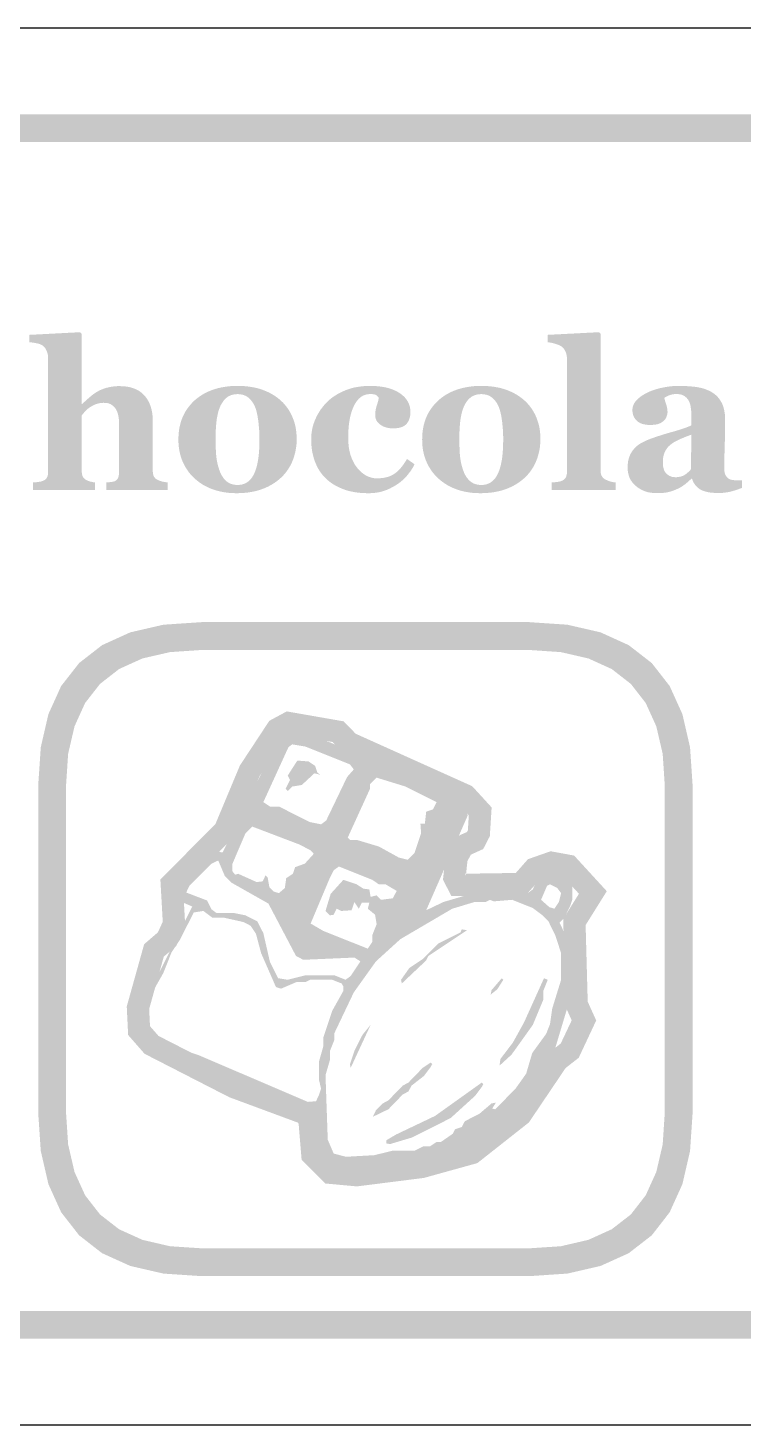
# Model space of a CAD drawing. Header units: millimetres. Extents: x 6 to 294, y 109 to 451.
# Drawn here: x 158.75 to 169.02, y 244.86 to 264.94 of the extents above; entities that cross this region are included whole.
import ezdxf

# ---------------------------------------------------------------- set-up
doc = ezdxf.new("R2010")
doc.units = ezdxf.units.MM
doc.layers.add('CUT', color=1, linetype='Continuous')
doc.layers.add('RASTER', color=7, linetype='Continuous')

msp = doc.modelspace()

# ---------------------------------------------------------------- hatches: boundary and pattern name
at = {"layer": 'RASTER'}
h = msp.add_hatch(color=7, dxfattribs=at)
h.paths.add_polyline_path([(143.2, 261.501), (143.234, 262.016), (143.337, 262.463), (143.509, 262.841), (143.75, 263.151), (144.059, 263.391), (144.438, 263.563), (144.884, 263.666), (145.4, 263.701), (202.6, 263.701), (203.116, 263.666), (203.563, 263.563), (203.941, 263.391), (204.25, 263.151), (204.491, 262.841), (204.663, 262.463), (204.766, 262.016), (204.8, 261.501), (204.8, 248.301), (204.766, 247.785), (204.663, 247.338), (204.491, 246.96), (204.25, 246.651), (203.941, 246.41), (203.563, 246.238), (203.116, 246.135), (202.6, 246.101), (145.4, 246.101), (144.884, 246.135), (144.438, 246.238), (144.059, 246.41), (143.75, 246.651), (143.509, 246.96), (143.337, 247.338), (143.234, 247.785), (143.2, 248.301)])
h.paths.add_polyline_path([(143.6, 261.501), (143.6, 248.301), (143.628, 247.879), (143.712, 247.513), (143.853, 247.204), (144.05, 246.951), (144.303, 246.754), (144.613, 246.613), (144.978, 246.529), (145.4, 246.501), (202.6, 246.501), (203.022, 246.529), (203.388, 246.613), (203.697, 246.754), (203.95, 246.951), (204.147, 247.204), (204.288, 247.513), (204.372, 247.879), (204.4, 248.301), (204.4, 261.501), (204.372, 261.923), (204.288, 262.288), (204.147, 262.598), (203.95, 262.851), (203.697, 263.048), (203.388, 263.188), (203.022, 263.273), (202.6, 263.301), (145.4, 263.301), (144.978, 263.273), (144.613, 263.188), (144.303, 263.048), (144.05, 262.851), (143.853, 262.598), (143.712, 262.288), (143.628, 261.923), (143.6, 261.501)], flags=0)
for points in [[(160.76, 258.301), (159.878, 258.301), (159.878, 258.408), (159.886, 258.408), (159.893, 258.409), (159.902, 258.41), (159.91, 258.411), (159.919, 258.412), (159.928, 258.413), (159.937, 258.414), (159.947, 258.415), (159.957, 258.416), (159.966, 258.418), (159.974, 258.419), (159.981, 258.421), (159.988, 258.423), (159.995, 258.425), (160.001, 258.427), (160.006, 258.43), (160.013, 258.434), (160.02, 258.439), (160.026, 258.444), (160.032, 258.449), (160.037, 258.456), (160.041, 258.462), (160.045, 258.469), (160.049, 258.477), (160.052, 258.485), (160.054, 258.494), (160.056, 258.504), (160.058, 258.515), (160.06, 258.526), (160.061, 258.539), (160.061, 258.553), (160.061, 258.567), (160.061, 259.253), (160.06, 259.289), (160.058, 259.324), (160.053, 259.355), (160.047, 259.385), (160.039, 259.412), (160.03, 259.436), (160.018, 259.459), (160.005, 259.479), (159.99, 259.496), (159.974, 259.511), (159.956, 259.524), (159.937, 259.535), (159.916, 259.543), (159.894, 259.549), (159.87, 259.552), (159.844, 259.553), (159.83, 259.553), (159.816, 259.552), (159.802, 259.551), (159.788, 259.549), (159.774, 259.546), (159.761, 259.543), (159.748, 259.54), (159.735, 259.536), (159.723, 259.531), (159.71, 259.526), (159.698, 259.52), (159.685, 259.514), (159.673, 259.507), (159.661, 259.5), (159.649, 259.493), (159.636, 259.484), (159.626, 259.477), (159.616, 259.47), (159.607, 259.462), (159.598, 259.455), (159.59, 259.447), (159.582, 259.44), (159.575, 259.432), (159.568, 259.424), (159.562, 259.417), (159.556, 259.409), (159.55, 259.402), (159.545, 259.395), (159.539, 259.389), (159.534, 259.382), (159.53, 259.376), (159.525, 259.37), (159.525, 258.584), (159.525, 258.57), (159.526, 258.558), (159.527, 258.546), (159.528, 258.535), (159.53, 258.525), (159.533, 258.515), (159.535, 258.506), (159.538, 258.498), (159.542, 258.49), (159.546, 258.483), (159.552, 258.476), (159.557, 258.469), (159.564, 258.463), (159.571, 258.457), (159.579, 258.451), (159.588, 258.446), (159.594, 258.443), (159.6, 258.439), (159.607, 258.436), (159.614, 258.433), (159.621, 258.43), (159.629, 258.428), (159.637, 258.425), (159.646, 258.422), (159.655, 258.42), (159.664, 258.418), (159.673, 258.416), (159.681, 258.414), (159.69, 258.412), (159.699, 258.41), (159.707, 258.409), (159.716, 258.408), (159.716, 258.301), (158.825, 258.301), (158.825, 258.408), (158.834, 258.408), (158.844, 258.409), (158.853, 258.41), (158.862, 258.411), (158.872, 258.412), (158.881, 258.413), (158.89, 258.414), (158.899, 258.415), (158.908, 258.416), (158.916, 258.418), (158.925, 258.419), (158.933, 258.421), (158.941, 258.423), (158.948, 258.425), (158.956, 258.427), (158.963, 258.43), (158.974, 258.434), (158.984, 258.439), (158.994, 258.445), (159.002, 258.451), (159.01, 258.458), (159.016, 258.465), (159.022, 258.472), (159.026, 258.48), (159.03, 258.489), (159.034, 258.498), (159.037, 258.508), (159.039, 258.519), (159.041, 258.53), (159.042, 258.542), (159.043, 258.554), (159.043, 258.567), (159.043, 260.201), (159.043, 260.213), (159.042, 260.225), (159.04, 260.237), (159.038, 260.249), (159.035, 260.262), (159.031, 260.274), (159.026, 260.287), (159.021, 260.3), (159.015, 260.313), (159.009, 260.325), (159.002, 260.336), (158.995, 260.346), (158.987, 260.356), (158.978, 260.365), (158.969, 260.372), (158.96, 260.379), (158.952, 260.384), (158.943, 260.388), (158.934, 260.393), (158.924, 260.396), (158.913, 260.4), (158.901, 260.403), (158.888, 260.407), (158.875, 260.409), (158.861, 260.412), (158.848, 260.414), (158.835, 260.417), (158.822, 260.418), (158.81, 260.42), (158.798, 260.421), (158.786, 260.422), (158.775, 260.423), (158.775, 260.53), (159.503, 260.568), (159.525, 260.545), (159.525, 259.537), (159.531, 259.537), (159.545, 259.549), (159.558, 259.561), (159.571, 259.573), (159.584, 259.585), (159.596, 259.596), (159.608, 259.606), (159.62, 259.617), (159.631, 259.627), (159.643, 259.637), (159.655, 259.647), (159.668, 259.658), (159.681, 259.668), (159.695, 259.678), (159.709, 259.688), (159.725, 259.698), (159.74, 259.709), (159.755, 259.717), (159.77, 259.725), (159.786, 259.733), (159.803, 259.741), (159.821, 259.748), (159.84, 259.755), (159.861, 259.762), (159.882, 259.769), (159.904, 259.774), (159.926, 259.779), (159.949, 259.784), (159.972, 259.787), (159.996, 259.79), (160.02, 259.792), (160.045, 259.793), (160.07, 259.793), (160.128, 259.791), (160.181, 259.785), (160.231, 259.774), (160.278, 259.759), (160.321, 259.74), (160.36, 259.717), (160.395, 259.689), (160.427, 259.657), (160.455, 259.622), (160.479, 259.584), (160.5, 259.543), (160.516, 259.499), (160.529, 259.453), (160.539, 259.404), (160.544, 259.353), (160.546, 259.298), (160.546, 258.581), (160.546, 258.567), (160.547, 258.555), (160.548, 258.543), (160.55, 258.532), (160.552, 258.521), (160.555, 258.512), (160.558, 258.503), (160.562, 258.494), (160.567, 258.486), (160.572, 258.479), (160.578, 258.472), (160.585, 258.465), (160.593, 258.459), (160.602, 258.453), (160.612, 258.448), (160.622, 258.443), (160.629, 258.44), (160.636, 258.437), (160.643, 258.435), (160.65, 258.432), (160.658, 258.429), (160.665, 258.427), (160.673, 258.425), (160.681, 258.422), (160.689, 258.42), (160.698, 258.418), (160.707, 258.416), (160.717, 258.414), (160.727, 258.413), (160.737, 258.411), (160.749, 258.409), (160.76, 258.408)], [(167.195, 258.301), (166.277, 258.301), (166.277, 258.408), (166.286, 258.408), (166.296, 258.409), (166.305, 258.41), (166.314, 258.411), (166.323, 258.412), (166.333, 258.413), (166.342, 258.414), (166.351, 258.415), (166.359, 258.416), (166.368, 258.418), (166.376, 258.419), (166.384, 258.421), (166.392, 258.423), (166.4, 258.425), (166.407, 258.427), (166.414, 258.43), (166.426, 258.434), (166.436, 258.439), (166.445, 258.445), (166.454, 258.451), (166.461, 258.458), (166.468, 258.465), (166.473, 258.472), (166.478, 258.48), (166.482, 258.489), (166.485, 258.498), (166.488, 258.508), (166.491, 258.519), (166.493, 258.53), (166.494, 258.542), (166.495, 258.554), (166.495, 258.567), (166.495, 260.19), (166.495, 260.204), (166.493, 260.218), (166.492, 260.231), (166.489, 260.244), (166.486, 260.257), (166.482, 260.269), (166.477, 260.282), (166.472, 260.294), (166.466, 260.305), (166.46, 260.316), (166.453, 260.326), (166.446, 260.336), (166.438, 260.344), (166.429, 260.352), (166.421, 260.36), (166.411, 260.366), (166.404, 260.371), (166.395, 260.376), (166.385, 260.38), (166.375, 260.385), (166.363, 260.389), (166.351, 260.394), (166.337, 260.398), (166.323, 260.403), (166.308, 260.407), (166.294, 260.411), (166.28, 260.414), (166.267, 260.417), (166.254, 260.419), (166.242, 260.421), (166.23, 260.422), (166.218, 260.423), (166.218, 260.53), (166.955, 260.568), (166.977, 260.545), (166.977, 258.586), (166.977, 258.573), (166.978, 258.561), (166.979, 258.549), (166.982, 258.537), (166.984, 258.527), (166.988, 258.517), (166.991, 258.507), (166.996, 258.499), (167.001, 258.49), (167.007, 258.483), (167.013, 258.475), (167.021, 258.469), (167.029, 258.462), (167.038, 258.456), (167.047, 258.451), (167.057, 258.446), (167.065, 258.443), (167.072, 258.439), (167.08, 258.436), (167.087, 258.433), (167.095, 258.43), (167.103, 258.428), (167.111, 258.425), (167.119, 258.422), (167.127, 258.42), (167.136, 258.418), (167.145, 258.416), (167.154, 258.414), (167.164, 258.412), (167.174, 258.41), (167.184, 258.409), (167.195, 258.408)], [(163.638, 258.254), (163.588, 258.255), (163.54, 258.258), (163.492, 258.262), (163.447, 258.269), (163.403, 258.277), (163.36, 258.287), (163.319, 258.299), (163.279, 258.313), (163.241, 258.329), (163.204, 258.346), (163.17, 258.364), (163.137, 258.383), (163.105, 258.404), (163.076, 258.427), (163.048, 258.45), (163.022, 258.475), (162.997, 258.502), (162.974, 258.529), (162.953, 258.558), (162.933, 258.589), (162.915, 258.62), (162.899, 258.653), (162.884, 258.686), (162.871, 258.721), (162.859, 258.757), (162.849, 258.794), (162.84, 258.831), (162.833, 258.87), (162.828, 258.909), (162.824, 258.948), (162.822, 258.989), (162.821, 259.03), (162.822, 259.068), (162.825, 259.106), (162.83, 259.142), (162.836, 259.179), (162.845, 259.215), (162.855, 259.251), (162.868, 259.286), (162.882, 259.32), (162.898, 259.354), (162.915, 259.387), (162.934, 259.419), (162.953, 259.45), (162.975, 259.479), (162.997, 259.508), (163.021, 259.535), (163.047, 259.562), (163.074, 259.588), (163.103, 259.613), (163.134, 259.636), (163.167, 259.658), (163.201, 259.679), (163.236, 259.698), (163.274, 259.716), (163.313, 259.733), (163.353, 259.748), (163.394, 259.761), (163.436, 259.772), (163.48, 259.78), (163.524, 259.787), (163.569, 259.792), (163.616, 259.795), (163.663, 259.796), (163.729, 259.795), (163.791, 259.79), (163.85, 259.782), (163.905, 259.771), (163.956, 259.757), (164.004, 259.739), (164.049, 259.718), (164.09, 259.695), (164.126, 259.668), (164.158, 259.639), (164.185, 259.608), (164.207, 259.575), (164.224, 259.54), (164.237, 259.502), (164.244, 259.462), (164.246, 259.42), (164.245, 259.394), (164.243, 259.37), (164.239, 259.347), (164.232, 259.325), (164.225, 259.304), (164.215, 259.285), (164.204, 259.267), (164.191, 259.25), (164.175, 259.235), (164.158, 259.222), (164.138, 259.211), (164.115, 259.202), (164.09, 259.195), (164.062, 259.19), (164.032, 259.187), (163.999, 259.186), (163.972, 259.186), (163.946, 259.189), (163.921, 259.193), (163.898, 259.199), (163.875, 259.206), (163.854, 259.215), (163.834, 259.226), (163.815, 259.238), (163.798, 259.252), (163.783, 259.267), (163.77, 259.282), (163.759, 259.299), (163.751, 259.317), (163.746, 259.336), (163.742, 259.355), (163.741, 259.376), (163.741, 259.394), (163.742, 259.412), (163.744, 259.43), (163.747, 259.447), (163.75, 259.465), (163.754, 259.483), (163.759, 259.5), (163.764, 259.518), (163.77, 259.535), (163.775, 259.551), (163.779, 259.566), (163.783, 259.58), (163.786, 259.593), (163.789, 259.605), (163.791, 259.615), (163.792, 259.625), (163.788, 259.631), (163.784, 259.637), (163.779, 259.643), (163.774, 259.648), (163.769, 259.653), (163.763, 259.658), (163.757, 259.662), (163.751, 259.665), (163.745, 259.669), (163.737, 259.671), (163.729, 259.674), (163.719, 259.676), (163.709, 259.677), (163.698, 259.678), (163.686, 259.679), (163.674, 259.679), (163.657, 259.679), (163.641, 259.677), (163.626, 259.675), (163.611, 259.672), (163.596, 259.667), (163.581, 259.662), (163.567, 259.656), (163.553, 259.648), (163.54, 259.64), (163.527, 259.63), (163.514, 259.619), (163.501, 259.606), (163.489, 259.592), (163.476, 259.576), (163.464, 259.559), (163.452, 259.54), (163.441, 259.521), (163.431, 259.5), (163.421, 259.478), (163.412, 259.454), (163.403, 259.429), (163.395, 259.402), (163.387, 259.374), (163.38, 259.344), (163.374, 259.312), (163.368, 259.279), (163.363, 259.244), (163.36, 259.208), (163.357, 259.17), (163.354, 259.131), (163.353, 259.09), (163.353, 259.048), (163.355, 258.984), (163.36, 258.924), (163.37, 258.867), (163.383, 258.812), (163.401, 258.761), (163.422, 258.714), (163.446, 258.669), (163.475, 258.627), (163.506, 258.59), (163.539, 258.558), (163.574, 258.53), (163.609, 258.508), (163.647, 258.49), (163.685, 258.478), (163.726, 258.47), (163.767, 258.468), (163.807, 258.469), (163.844, 258.472), (163.88, 258.478), (163.913, 258.486), (163.945, 258.496), (163.974, 258.509), (164.001, 258.523), (164.026, 258.54), (164.05, 258.559), (164.073, 258.58), (164.095, 258.603), (164.117, 258.628), (164.138, 258.655), (164.158, 258.683), (164.178, 258.714), (164.197, 258.746), (164.306, 258.67), (164.295, 258.648), (164.283, 258.626), (164.27, 258.605), (164.257, 258.584), (164.243, 258.564), (164.228, 258.545), (164.213, 258.525), (164.198, 258.507), (164.182, 258.488), (164.165, 258.471), (164.147, 258.453), (164.129, 258.437), (164.11, 258.421), (164.09, 258.405), (164.069, 258.39), (164.047, 258.376), (164.024, 258.361), (164.001, 258.347), (163.977, 258.335), (163.954, 258.323), (163.931, 258.312), (163.907, 258.302), (163.883, 258.293), (163.86, 258.285), (163.835, 258.277), (163.81, 258.271), (163.784, 258.266), (163.757, 258.262), (163.729, 258.258), (163.699, 258.256), (163.669, 258.254), (163.638, 258.254)]]:
    msp.add_hatch(color=7, dxfattribs=at).paths.add_polyline_path(points)
h = msp.add_hatch(color=7, dxfattribs=at)
h.paths.add_polyline_path([(162.39, 259.581), (162.417, 259.555), (162.441, 259.528), (162.464, 259.5), (162.486, 259.47), (162.506, 259.439), (162.524, 259.407), (162.541, 259.374), (162.556, 259.339), (162.569, 259.304), (162.581, 259.268), (162.591, 259.231), (162.599, 259.193), (162.605, 259.154), (162.609, 259.115), (162.612, 259.075), (162.613, 259.035), (162.612, 258.994), (162.61, 258.955), (162.605, 258.915), (162.599, 258.877), (162.591, 258.839), (162.581, 258.801), (162.57, 258.764), (162.557, 258.728), (162.542, 258.692), (162.525, 258.658), (162.507, 258.625), (162.487, 258.594), (162.466, 258.564), (162.443, 258.535), (162.418, 258.507), (162.392, 258.481), (162.362, 258.454), (162.331, 258.429), (162.299, 258.406), (162.265, 258.384), (162.23, 258.364), (162.193, 258.345), (162.155, 258.328), (162.116, 258.313), (162.075, 258.299), (162.033, 258.287), (161.989, 258.277), (161.944, 258.269), (161.897, 258.262), (161.849, 258.258), (161.8, 258.255), (161.749, 258.254), (161.705, 258.255), (161.661, 258.257), (161.619, 258.261), (161.577, 258.267), (161.537, 258.274), (161.497, 258.283), (161.458, 258.293), (161.42, 258.305), (161.383, 258.319), (161.347, 258.334), (161.312, 258.351), (161.278, 258.369), (161.246, 258.389), (161.214, 258.411), (161.184, 258.434), (161.154, 258.459), (161.127, 258.484), (161.101, 258.511), (161.077, 258.539), (161.054, 258.569), (161.033, 258.6), (161.013, 258.632), (160.995, 258.666), (160.978, 258.701), (160.963, 258.738), (160.95, 258.776), (160.939, 258.814), (160.93, 258.854), (160.923, 258.895), (160.918, 258.937), (160.915, 258.98), (160.914, 259.024), (160.915, 259.068), (160.917, 259.11), (160.922, 259.151), (160.928, 259.191), (160.936, 259.229), (160.946, 259.266), (160.957, 259.302), (160.97, 259.337), (160.985, 259.371), (161.002, 259.404), (161.02, 259.436), (161.041, 259.467), (161.063, 259.497), (161.087, 259.526), (161.112, 259.554), (161.139, 259.581), (161.167, 259.606), (161.197, 259.629), (161.228, 259.651), (161.26, 259.672), (161.295, 259.691), (161.33, 259.709), (161.368, 259.725), (161.407, 259.74), (161.447, 259.753), (161.489, 259.765), (161.531, 259.774), (161.575, 259.782), (161.62, 259.788), (161.666, 259.793), (161.713, 259.796), (161.762, 259.796), (161.812, 259.796), (161.861, 259.793), (161.909, 259.788), (161.955, 259.782), (161.999, 259.774), (162.042, 259.765), (162.083, 259.753), (162.123, 259.74), (162.161, 259.725), (162.198, 259.709), (162.234, 259.691), (162.268, 259.672), (162.301, 259.651), (162.332, 259.629), (162.362, 259.606), (162.39, 259.581)])
h.paths.add_polyline_path([(162.015, 258.566), (162.023, 258.587), (162.03, 258.609), (162.037, 258.632), (162.043, 258.657), (162.049, 258.682), (162.054, 258.709), (162.059, 258.736), (162.063, 258.765), (162.067, 258.795), (162.07, 258.826), (162.072, 258.858), (162.075, 258.892), (162.076, 258.927), (162.077, 258.962), (162.078, 258.999), (162.078, 259.038), (162.078, 259.064), (162.077, 259.091), (162.076, 259.119), (162.075, 259.147), (162.073, 259.177), (162.07, 259.208), (162.067, 259.239), (162.064, 259.272), (162.06, 259.304), (162.055, 259.334), (162.051, 259.363), (162.045, 259.39), (162.04, 259.415), (162.034, 259.438), (162.027, 259.46), (162.02, 259.48), (162.011, 259.502), (162.001, 259.524), (161.99, 259.544), (161.978, 259.562), (161.965, 259.58), (161.952, 259.596), (161.938, 259.611), (161.922, 259.625), (161.906, 259.637), (161.889, 259.648), (161.871, 259.657), (161.852, 259.665), (161.832, 259.67), (161.81, 259.674), (161.788, 259.677), (161.765, 259.678), (161.74, 259.677), (161.715, 259.674), (161.693, 259.67), (161.671, 259.663), (161.651, 259.655), (161.632, 259.646), (161.615, 259.634), (161.599, 259.621), (161.584, 259.606), (161.569, 259.59), (161.556, 259.573), (161.544, 259.555), (161.532, 259.536), (161.521, 259.516), (161.512, 259.495), (161.503, 259.473), (161.495, 259.451), (161.488, 259.429), (161.482, 259.406), (161.477, 259.382), (161.472, 259.357), (161.467, 259.331), (161.463, 259.305), (161.46, 259.277), (161.457, 259.249), (161.455, 259.22), (161.453, 259.192), (161.451, 259.163), (161.45, 259.133), (161.449, 259.104), (161.449, 259.074), (161.448, 259.043), (161.449, 259.004), (161.449, 258.967), (161.45, 258.931), (161.451, 258.898), (161.452, 258.865), (161.454, 258.835), (161.456, 258.806), (161.459, 258.779), (161.462, 258.753), (161.466, 258.727), (161.471, 258.7), (161.476, 258.674), (161.483, 258.648), (161.491, 258.622), (161.499, 258.595), (161.509, 258.569), (161.517, 258.547), (161.527, 258.526), (161.538, 258.506), (161.55, 258.488), (161.562, 258.47), (161.576, 258.454), (161.59, 258.439), (161.605, 258.425), (161.621, 258.413), (161.639, 258.402), (161.657, 258.393), (161.677, 258.386), (161.697, 258.38), (161.719, 258.376), (161.741, 258.373), (161.765, 258.373), (161.786, 258.373), (161.807, 258.376), (161.827, 258.379), (161.847, 258.385), (161.865, 258.392), (161.883, 258.4), (161.9, 258.41), (161.916, 258.422), (161.931, 258.435), (161.946, 258.449), (161.959, 258.465), (161.972, 258.482), (161.984, 258.501), (161.995, 258.521), (162.006, 258.543), (162.015, 258.566)], flags=0)
h = msp.add_hatch(color=7, dxfattribs=at)
h.paths.add_polyline_path([(165.891, 259.581), (165.918, 259.555), (165.942, 259.528), (165.965, 259.5), (165.987, 259.47), (166.007, 259.439), (166.025, 259.407), (166.042, 259.374), (166.057, 259.339), (166.07, 259.304), (166.082, 259.268), (166.092, 259.231), (166.1, 259.193), (166.106, 259.154), (166.11, 259.115), (166.113, 259.075), (166.114, 259.035), (166.113, 258.994), (166.11, 258.955), (166.106, 258.915), (166.1, 258.877), (166.092, 258.839), (166.082, 258.801), (166.071, 258.764), (166.058, 258.728), (166.043, 258.692), (166.026, 258.658), (166.008, 258.625), (165.988, 258.594), (165.967, 258.564), (165.944, 258.535), (165.919, 258.507), (165.893, 258.481), (165.863, 258.454), (165.832, 258.429), (165.8, 258.406), (165.766, 258.384), (165.731, 258.364), (165.694, 258.345), (165.656, 258.328), (165.617, 258.313), (165.576, 258.299), (165.534, 258.287), (165.49, 258.277), (165.445, 258.269), (165.398, 258.262), (165.35, 258.258), (165.301, 258.255), (165.25, 258.254), (165.206, 258.255), (165.162, 258.257), (165.12, 258.261), (165.078, 258.267), (165.038, 258.274), (164.998, 258.283), (164.959, 258.293), (164.921, 258.305), (164.884, 258.319), (164.848, 258.334), (164.813, 258.351), (164.779, 258.369), (164.747, 258.389), (164.715, 258.411), (164.684, 258.434), (164.655, 258.459), (164.628, 258.484), (164.602, 258.511), (164.578, 258.539), (164.555, 258.569), (164.534, 258.6), (164.514, 258.632), (164.496, 258.666), (164.479, 258.701), (164.464, 258.738), (164.451, 258.776), (164.44, 258.814), (164.431, 258.854), (164.424, 258.895), (164.419, 258.937), (164.416, 258.98), (164.415, 259.024), (164.416, 259.068), (164.418, 259.11), (164.423, 259.151), (164.429, 259.191), (164.437, 259.229), (164.447, 259.266), (164.458, 259.302), (164.471, 259.337), (164.486, 259.371), (164.503, 259.404), (164.521, 259.436), (164.542, 259.467), (164.564, 259.497), (164.588, 259.526), (164.613, 259.554), (164.64, 259.581), (164.668, 259.606), (164.698, 259.629), (164.729, 259.651), (164.761, 259.672), (164.796, 259.691), (164.831, 259.709), (164.869, 259.725), (164.908, 259.74), (164.948, 259.753), (164.99, 259.765), (165.032, 259.774), (165.076, 259.782), (165.121, 259.788), (165.167, 259.793), (165.214, 259.796), (165.263, 259.796), (165.313, 259.796), (165.362, 259.793), (165.41, 259.788), (165.456, 259.782), (165.5, 259.774), (165.543, 259.765), (165.584, 259.753), (165.624, 259.74), (165.662, 259.725), (165.699, 259.709), (165.735, 259.691), (165.769, 259.672), (165.802, 259.651), (165.833, 259.629), (165.863, 259.606), (165.891, 259.581)])
h.paths.add_polyline_path([(165.516, 258.566), (165.524, 258.587), (165.531, 258.609), (165.538, 258.632), (165.544, 258.657), (165.55, 258.682), (165.555, 258.709), (165.56, 258.736), (165.564, 258.765), (165.568, 258.795), (165.571, 258.826), (165.573, 258.858), (165.576, 258.892), (165.577, 258.927), (165.578, 258.962), (165.579, 258.999), (165.579, 259.038), (165.579, 259.064), (165.578, 259.091), (165.577, 259.119), (165.576, 259.147), (165.574, 259.177), (165.571, 259.208), (165.568, 259.239), (165.565, 259.272), (165.561, 259.304), (165.556, 259.334), (165.552, 259.363), (165.546, 259.39), (165.541, 259.415), (165.534, 259.438), (165.528, 259.46), (165.521, 259.48), (165.512, 259.502), (165.501, 259.524), (165.491, 259.544), (165.479, 259.562), (165.466, 259.58), (165.453, 259.596), (165.438, 259.611), (165.423, 259.625), (165.407, 259.637), (165.39, 259.648), (165.372, 259.657), (165.353, 259.665), (165.333, 259.67), (165.311, 259.674), (165.289, 259.677), (165.266, 259.678), (165.241, 259.677), (165.216, 259.674), (165.194, 259.67), (165.172, 259.663), (165.152, 259.655), (165.133, 259.646), (165.116, 259.634), (165.1, 259.621), (165.084, 259.606), (165.07, 259.59), (165.057, 259.573), (165.044, 259.555), (165.033, 259.536), (165.022, 259.516), (165.013, 259.495), (165.004, 259.473), (164.996, 259.451), (164.989, 259.429), (164.983, 259.406), (164.978, 259.382), (164.973, 259.357), (164.968, 259.331), (164.964, 259.305), (164.961, 259.277), (164.958, 259.249), (164.956, 259.22), (164.954, 259.192), (164.952, 259.163), (164.951, 259.133), (164.95, 259.104), (164.95, 259.074), (164.949, 259.043), (164.95, 259.004), (164.95, 258.967), (164.951, 258.931), (164.952, 258.898), (164.953, 258.865), (164.955, 258.835), (164.957, 258.806), (164.96, 258.779), (164.963, 258.753), (164.967, 258.727), (164.972, 258.7), (164.977, 258.674), (164.984, 258.648), (164.992, 258.622), (165, 258.595), (165.01, 258.569), (165.018, 258.547), (165.028, 258.526), (165.039, 258.506), (165.051, 258.488), (165.063, 258.47), (165.077, 258.454), (165.091, 258.439), (165.106, 258.425), (165.122, 258.413), (165.14, 258.402), (165.158, 258.393), (165.178, 258.386), (165.198, 258.38), (165.22, 258.376), (165.242, 258.373), (165.266, 258.373), (165.287, 258.373), (165.308, 258.376), (165.328, 258.379), (165.348, 258.385), (165.366, 258.392), (165.384, 258.4), (165.401, 258.41), (165.417, 258.422), (165.432, 258.435), (165.447, 258.449), (165.46, 258.465), (165.473, 258.482), (165.485, 258.501), (165.496, 258.521), (165.507, 258.543), (165.516, 258.566)], flags=0)
h = msp.add_hatch(color=7, dxfattribs=at)
h.paths.add_polyline_path([(169.01, 258.332), (168.994, 258.325), (168.976, 258.318), (168.958, 258.311), (168.94, 258.305), (168.92, 258.298), (168.9, 258.292), (168.879, 258.286), (168.858, 258.28), (168.836, 258.275), (168.813, 258.27), (168.79, 258.266), (168.767, 258.263), (168.744, 258.26), (168.72, 258.258), (168.696, 258.257), (168.672, 258.257), (168.628, 258.258), (168.587, 258.26), (168.55, 258.264), (168.515, 258.27), (168.484, 258.278), (168.455, 258.287), (168.429, 258.298), (168.406, 258.31), (168.386, 258.324), (168.367, 258.34), (168.35, 258.357), (168.335, 258.375), (168.321, 258.395), (168.31, 258.416), (168.299, 258.439), (168.291, 258.463), (168.282, 258.463), (168.27, 258.451), (168.257, 258.439), (168.245, 258.428), (168.233, 258.417), (168.221, 258.407), (168.209, 258.397), (168.198, 258.387), (168.186, 258.378), (168.174, 258.37), (168.163, 258.361), (168.151, 258.354), (168.138, 258.346), (168.126, 258.338), (168.113, 258.331), (168.1, 258.325), (168.087, 258.318), (168.07, 258.311), (168.053, 258.303), (168.036, 258.297), (168.02, 258.29), (168.003, 258.285), (167.987, 258.28), (167.971, 258.275), (167.955, 258.271), (167.938, 258.267), (167.92, 258.264), (167.9, 258.261), (167.878, 258.259), (167.855, 258.258), (167.831, 258.256), (167.804, 258.256), (167.777, 258.255), (167.735, 258.257), (167.695, 258.262), (167.656, 258.269), (167.619, 258.28), (167.584, 258.295), (167.55, 258.312), (167.517, 258.332), (167.487, 258.356), (167.458, 258.382), (167.434, 258.41), (167.413, 258.44), (167.396, 258.472), (167.383, 258.507), (167.374, 258.543), (167.368, 258.581), (167.366, 258.622), (167.367, 258.645), (167.368, 258.667), (167.37, 258.689), (167.373, 258.71), (167.377, 258.729), (167.381, 258.748), (167.387, 258.766), (167.393, 258.783), (167.4, 258.8), (167.407, 258.816), (167.416, 258.831), (167.425, 258.846), (167.434, 258.861), (167.445, 258.875), (167.456, 258.888), (167.468, 258.901), (167.479, 258.913), (167.49, 258.924), (167.502, 258.934), (167.515, 258.944), (167.528, 258.954), (167.541, 258.963), (167.555, 258.971), (167.569, 258.979), (167.584, 258.987), (167.599, 258.994), (167.614, 259.001), (167.63, 259.009), (167.646, 259.016), (167.662, 259.023), (167.679, 259.029), (167.696, 259.036), (167.73, 259.048), (167.765, 259.061), (167.802, 259.073), (167.841, 259.085), (167.881, 259.098), (167.923, 259.111), (167.967, 259.124), (168.012, 259.136), (168.057, 259.149), (168.099, 259.162), (168.137, 259.174), (168.172, 259.186), (168.204, 259.197), (168.233, 259.208), (168.259, 259.219), (168.282, 259.23), (168.282, 259.37), (168.282, 259.38), (168.282, 259.39), (168.281, 259.401), (168.281, 259.413), (168.28, 259.425), (168.279, 259.438), (168.277, 259.452), (168.276, 259.467), (168.274, 259.482), (168.272, 259.496), (168.27, 259.509), (168.267, 259.522), (168.264, 259.534), (168.26, 259.546), (168.256, 259.557), (168.251, 259.568), (168.246, 259.579), (168.24, 259.59), (168.233, 259.601), (168.225, 259.611), (168.216, 259.621), (168.207, 259.63), (168.197, 259.639), (168.187, 259.647), (168.175, 259.655), (168.163, 259.661), (168.15, 259.667), (168.136, 259.671), (168.121, 259.675), (168.105, 259.677), (168.089, 259.679), (168.071, 259.679), (168.055, 259.679), (168.04, 259.678), (168.026, 259.677), (168.012, 259.675), (167.999, 259.672), (167.986, 259.669), (167.975, 259.665), (167.963, 259.661), (167.953, 259.656), (167.943, 259.652), (167.933, 259.647), (167.924, 259.642), (167.916, 259.638), (167.908, 259.633), (167.901, 259.628), (167.894, 259.624), (167.895, 259.616), (167.897, 259.607), (167.899, 259.597), (167.902, 259.587), (167.906, 259.575), (167.909, 259.562), (167.914, 259.549), (167.919, 259.534), (167.924, 259.519), (167.928, 259.504), (167.931, 259.49), (167.934, 259.475), (167.936, 259.461), (167.938, 259.447), (167.939, 259.432), (167.939, 259.418), (167.939, 259.412), (167.938, 259.405), (167.937, 259.398), (167.936, 259.39), (167.934, 259.382), (167.932, 259.374), (167.929, 259.365), (167.926, 259.356), (167.923, 259.347), (167.919, 259.338), (167.914, 259.33), (167.91, 259.323), (167.905, 259.316), (167.9, 259.309), (167.894, 259.303), (167.888, 259.297), (167.879, 259.29), (167.871, 259.283), (167.862, 259.277), (167.852, 259.271), (167.843, 259.265), (167.833, 259.26), (167.823, 259.256), (167.813, 259.251), (167.801, 259.248), (167.789, 259.244), (167.775, 259.242), (167.76, 259.239), (167.743, 259.238), (167.725, 259.236), (167.705, 259.236), (167.684, 259.235), (167.655, 259.236), (167.627, 259.239), (167.6, 259.244), (167.576, 259.25), (167.554, 259.259), (167.534, 259.269), (167.515, 259.281), (167.498, 259.295), (167.484, 259.31), (167.471, 259.327), (167.46, 259.344), (167.451, 259.363), (167.444, 259.383), (167.439, 259.404), (167.436, 259.426), (167.435, 259.449), (167.436, 259.469), (167.439, 259.489), (167.444, 259.508), (167.452, 259.527), (167.461, 259.545), (167.472, 259.563), (167.485, 259.58), (167.5, 259.596), (167.517, 259.612), (167.535, 259.628), (167.553, 259.642), (167.573, 259.656), (167.593, 259.669), (167.614, 259.681), (167.636, 259.693), (167.659, 259.704), (167.683, 259.715), (167.707, 259.725), (167.733, 259.734), (167.759, 259.743), (167.786, 259.751), (167.814, 259.759), (167.842, 259.766), (167.872, 259.772), (167.902, 259.778), (167.931, 259.783), (167.959, 259.787), (167.988, 259.79), (168.015, 259.793), (168.042, 259.795), (168.069, 259.796), (168.094, 259.796), (168.13, 259.796), (168.164, 259.795), (168.198, 259.794), (168.231, 259.792), (168.263, 259.79), (168.294, 259.787), (168.325, 259.784), (168.355, 259.78), (168.385, 259.775), (168.413, 259.769), (168.441, 259.762), (168.468, 259.754), (168.494, 259.744), (168.52, 259.734), (168.545, 259.723), (168.569, 259.71), (168.591, 259.696), (168.612, 259.681), (168.632, 259.665), (168.651, 259.647), (168.668, 259.628), (168.684, 259.607), (168.699, 259.585), (168.713, 259.561), (168.726, 259.536), (168.737, 259.509), (168.746, 259.48), (168.753, 259.449), (168.759, 259.416), (168.764, 259.382), (168.766, 259.345), (168.767, 259.307), (168.767, 259.265), (168.766, 259.221), (168.766, 259.174), (168.765, 259.126), (168.764, 259.076), (168.763, 259.024), (168.762, 258.97), (168.76, 258.915), (168.759, 258.86), (168.757, 258.811), (168.756, 258.766), (168.755, 258.726), (168.755, 258.691), (168.754, 258.661), (168.754, 258.636), (168.754, 258.616), (168.754, 258.6), (168.755, 258.585), (168.756, 258.57), (168.759, 258.557), (168.761, 258.544), (168.765, 258.533), (168.769, 258.522), (168.773, 258.512), (168.779, 258.503), (168.785, 258.494), (168.791, 258.486), (168.799, 258.478), (168.806, 258.472), (168.815, 258.465), (168.824, 258.46), (168.834, 258.455), (168.841, 258.452), (168.848, 258.449), (168.857, 258.447), (168.866, 258.445), (168.877, 258.444), (168.888, 258.442), (168.9, 258.441), (168.913, 258.441), (168.926, 258.44), (168.939, 258.44), (168.951, 258.439), (168.964, 258.439), (168.976, 258.439), (168.987, 258.439), (168.999, 258.439), (169.01, 258.438)])
h.paths.add_polyline_path([(168.282, 259.095), (168.261, 259.088), (168.241, 259.08), (168.221, 259.073), (168.2, 259.065), (168.18, 259.057), (168.16, 259.048), (168.14, 259.04), (168.119, 259.031), (168.1, 259.022), (168.081, 259.013), (168.063, 259.004), (168.046, 258.994), (168.03, 258.985), (168.015, 258.975), (168.001, 258.965), (167.988, 258.956), (167.974, 258.945), (167.962, 258.934), (167.95, 258.922), (167.939, 258.909), (167.929, 258.895), (167.919, 258.881), (167.911, 258.866), (167.903, 258.851), (167.895, 258.835), (167.889, 258.818), (167.884, 258.8), (167.88, 258.781), (167.876, 258.762), (167.874, 258.742), (167.872, 258.722), (167.872, 258.701), (167.873, 258.673), (167.875, 258.648), (167.879, 258.624), (167.885, 258.602), (167.892, 258.582), (167.901, 258.565), (167.912, 258.549), (167.924, 258.535), (167.937, 258.523), (167.951, 258.513), (167.966, 258.504), (167.982, 258.497), (167.998, 258.491), (168.015, 258.487), (168.033, 258.485), (168.052, 258.484), (168.072, 258.484), (168.09, 258.486), (168.108, 258.489), (168.125, 258.492), (168.142, 258.497), (168.157, 258.502), (168.171, 258.509), (168.185, 258.517), (168.197, 258.525), (168.21, 258.534), (168.222, 258.544), (168.233, 258.554), (168.245, 258.564), (168.256, 258.575), (168.266, 258.586), (168.276, 258.598)], flags=0)
h = msp.add_hatch(color=7, dxfattribs=at)
h.paths.add_polyline_path([(158.9, 254.051), (158.937, 254.602), (159.047, 255.079), (159.23, 255.483), (159.488, 255.813), (159.818, 256.07), (160.222, 256.254), (160.699, 256.364), (161.25, 256.401), (165.95, 256.401), (166.501, 256.364), (166.978, 256.254), (167.382, 256.07), (167.713, 255.813), (167.97, 255.483), (168.153, 255.079), (168.263, 254.602), (168.3, 254.051), (168.3, 249.351), (168.263, 248.8), (168.153, 248.323), (167.97, 247.919), (167.713, 247.588), (167.382, 247.331), (166.978, 247.148), (166.501, 247.038), (165.95, 247.001), (161.25, 247.001), (160.699, 247.038), (160.222, 247.148), (159.818, 247.331), (159.488, 247.588), (159.23, 247.919), (159.047, 248.323), (158.937, 248.8), (158.9, 249.351)])
h.paths.add_polyline_path([(159.3, 254.051), (159.3, 249.351), (159.33, 248.894), (159.422, 248.498), (159.574, 248.163), (159.788, 247.888), (160.062, 247.675), (160.397, 247.523), (160.793, 247.431), (161.25, 247.401), (165.95, 247.401), (166.407, 247.431), (166.803, 247.523), (167.138, 247.675), (167.413, 247.888), (167.626, 248.163), (167.778, 248.498), (167.87, 248.894), (167.9, 249.351), (167.9, 254.051), (167.87, 254.508), (167.778, 254.904), (167.626, 255.239), (167.413, 255.513), (167.138, 255.727), (166.803, 255.879), (166.407, 255.97), (165.95, 256.001), (161.25, 256.001), (160.793, 255.97), (160.397, 255.879), (160.062, 255.727), (159.788, 255.513), (159.574, 255.239), (159.422, 254.904), (159.33, 254.508), (159.3, 254.051)], flags=0)
h = msp.add_hatch(color=7, dxfattribs=at)
h.paths.add_polyline_path([(162.47, 255.118), (163.288, 254.975), (163.46, 254.797), (165.134, 254.043), (165.413, 253.738), (165.387, 253.324), (165.292, 253.14), (165.115, 253.059), (165.066, 252.968), (165.043, 252.76), (165.03, 252.785), (165.76, 252.796), (165.935, 252.994), (166.26, 253.108), (166.598, 253.046), (167.067, 252.534), (166.763, 252.047), (166.793, 250.946), (166.915, 250.676), (166.664, 250.14), (166.475, 249.992), (165.948, 249.21), (165.208, 248.626), (164.441, 248.413), (163.477, 248.291), (163.022, 248.333), (162.684, 248.671), (162.641, 249.189), (162.629, 249.208), (161.644, 249.573), (160.428, 250.197), (160.192, 250.467), (160.172, 250.877), (160.422, 251.772), (160.62, 251.943), (160.689, 252.095), (160.655, 252.702), (161.446, 253.5), (161.797, 254.34), (162.22, 254.983)])
h.paths.add_polyline_path([(162.524, 254.784), (162.443, 254.74), (162.081, 254.189), (161.717, 253.319), (160.982, 252.578), (161.012, 252.035), (160.883, 251.747), (160.704, 251.593), (160.494, 250.841), (160.506, 250.594), (160.628, 250.454), (161.774, 249.866), (162.838, 249.472), (162.953, 249.298), (162.994, 248.814), (163.167, 248.641), (163.471, 248.613), (164.378, 248.728), (165.06, 248.917), (165.711, 249.431), (166.238, 250.213), (166.406, 250.345), (166.563, 250.678), (166.475, 250.873), (166.441, 252.135), (166.667, 252.497), (166.434, 252.751), (166.286, 252.778), (166.12, 252.72), (165.906, 252.478), (164.836, 252.463), (164.714, 252.699), (164.755, 253.065), (164.884, 253.306), (165.059, 253.385), (165.072, 253.411), (165.085, 253.622), (164.942, 253.778), (163.272, 254.53), (163.13, 254.678), (162.524, 254.784)], flags=0)
h = msp.add_hatch(color=7, dxfattribs=at)
h.paths.add_polyline_path([(162.494, 254.858), (162.612, 254.868), (162.932, 254.74), (164.655, 254.006), (164.984, 253.824), (165.07, 253.623), (164.473, 252.26), (164.719, 252.378), (165.261, 252.538), (165.676, 252.57), (165.932, 252.506), (166.005, 252.56), (166.082, 252.739), (166.155, 252.793), (166.347, 252.793), (166.516, 252.707), (166.57, 252.602), (166.57, 252.41), (166.538, 252.314), (166.452, 252.145), (166.388, 252.081), (166.538, 251.772), (166.57, 251.612), (166.57, 251.261), (166.538, 251.197), (166.506, 250.878), (166.315, 250.24), (166.165, 249.943), (165.846, 249.496), (165.494, 249.145), (165.207, 248.953), (164.847, 248.771), (164.527, 248.676), (164.208, 248.644), (164.144, 248.612), (163.953, 248.612), (163.634, 248.548), (163.187, 248.548), (163.018, 248.634), (162.9, 248.835), (162.9, 249.346), (162.877, 249.387), (161.974, 249.761), (161.058, 250.185), (161.112, 250.208), (161.208, 250.176), (162.772, 249.506), (162.89, 249.515), (162.932, 249.601), (162.963, 249.697), (162.932, 249.825), (162.932, 250.08), (162.995, 250.304), (162.995, 250.431), (163.123, 250.814), (163.283, 251.101), (163.283, 251.165), (163.26, 251.207), (163.123, 251.261), (162.804, 251.261), (162.74, 251.229), (162.612, 251.229), (162.389, 251.133), (162.315, 251.156), (162.102, 251.644), (162.028, 251.922), (161.952, 252.037), (161.846, 252.091), (161.559, 252.155), (161.399, 252.155), (161.272, 252.25), (161.135, 252.228), (160.93, 251.826), (160.815, 251.654), (160.697, 251.357), (160.57, 251.133), (160.506, 250.974), (160.506, 250.878), (160.442, 250.75), (160.442, 250.655), (160.496, 250.549), (160.592, 250.454), (161.039, 250.217), (160.921, 250.24), (160.56, 250.422), (160.464, 250.517), (160.41, 250.623), (160.41, 250.814), (160.506, 251.101), (161.112, 252.314), (160.911, 252.4), (160.889, 252.57), (161.026, 252.752), (161.09, 252.784), (161.294, 252.994), (161.473, 253.103), (161.549, 253.09), (162.347, 254.718), (162.411, 254.813)])
h.paths.add_polyline_path([(162.548, 254.644), (162.494, 254.603), (162.134, 253.814), (162.229, 253.751), (162.357, 253.751), (162.804, 253.527), (162.963, 253.495), (163.037, 253.55), (163.337, 254.175), (163.433, 254.284), (163.378, 254.357), (162.74, 254.612)], flags=0)
h.paths.add_polyline_path([(162.622, 254.411), (162.781, 254.399), (162.877, 254.335), (162.909, 254.239), (162.954, 254.207), (162.868, 254.229), (162.686, 254.06), (162.548, 254.038), (162.485, 253.974), (162.453, 254.006), (162.517, 254.134), (162.485, 254.197)], flags=0)
h.paths.add_polyline_path([(163.761, 254.166), (163.666, 254.07), (163.666, 254.006), (163.346, 253.304), (163.378, 253.272), (163.474, 253.272), (163.793, 253.176), (164.081, 253.017), (164.208, 252.985), (164.304, 253.08), (164.4, 253.368), (164.39, 253.505), (164.454, 253.505), (164.473, 253.677), (164.569, 253.709), (164.623, 253.814), (164.176, 254.038)], flags=0)
h.paths.add_polyline_path([(161.974, 253.463), (161.878, 253.368), (161.687, 252.921), (161.687, 252.825), (161.728, 252.771), (161.773, 252.784), (162.038, 252.665), (162.124, 252.675), (162.165, 252.761), (162.197, 252.729), (162.22, 252.592), (162.284, 252.528), (162.357, 252.506), (162.443, 252.579), (162.462, 252.72), (162.558, 252.784), (162.59, 252.879), (162.73, 252.93), (162.858, 253.071), (162.813, 253.122), (162.644, 253.208)], flags=0)
h.paths.add_polyline_path([(161.486, 252.975), (161.39, 252.93), (161.071, 252.611), (161.026, 252.515), (161.326, 252.4), (161.39, 252.273), (161.463, 252.219), (161.719, 252.219), (161.878, 252.187), (162.047, 252.1), (162.134, 251.931), (162.229, 251.516), (162.347, 251.283), (162.485, 251.261), (162.74, 251.325), (163.155, 251.325), (163.315, 251.261), (163.388, 251.315), (163.528, 251.526), (163.442, 251.58), (162.708, 251.548), (162.603, 251.603), (162.207, 252.356), (161.677, 252.656), (161.581, 252.752)], flags=0)
h.paths.add_polyline_path([(163.219, 252.889), (163.145, 252.835), (163.091, 252.729), (162.813, 252.069), (162.995, 251.963), (163.634, 251.708), (163.698, 251.804), (163.698, 251.899), (163.761, 252.059), (163.739, 252.196), (163.634, 252.282), (163.656, 252.369), (163.548, 252.369), (163.506, 252.282), (163.442, 252.378), (163.401, 252.26), (163.251, 252.25), (163.187, 252.282), (163.145, 252.196), (163.091, 252.187), (163.027, 252.25), (163.101, 252.496), (163.283, 252.697), (163.474, 252.633), (163.57, 252.57), (163.656, 252.56), (163.675, 252.452), (163.761, 252.474), (163.825, 252.41), (163.994, 252.432), (164.049, 252.538), (163.889, 252.633), (163.793, 252.633), (163.698, 252.697)], flags=0)
h.paths.add_polyline_path([(166.251, 252.633), (166.209, 252.611), (166.123, 252.41), (166.241, 252.305), (166.315, 252.282), (166.379, 252.378), (166.411, 252.506), (166.356, 252.579)], flags=0)
h.paths.add_polyline_path([(165.389, 252.41), (165.325, 252.378), (165.166, 252.378), (164.847, 252.282), (164.103, 251.845), (163.752, 251.526), (163.433, 251.079), (163.155, 250.495), (163.155, 250.399), (163.091, 250.24), (163.091, 250.112), (163.027, 249.889), (163.059, 248.963), (163.145, 248.762), (163.324, 248.717), (163.729, 248.74), (163.985, 248.803), (164.304, 248.803), (164.432, 248.867), (164.527, 248.867), (164.623, 248.931), (164.687, 248.931), (164.856, 249.049), (164.888, 249.113), (164.984, 249.145), (165.028, 249.228), (165.239, 249.336), (165.411, 249.483), (165.475, 249.496), (165.421, 249.41), (165.463, 249.4), (165.75, 249.688), (165.909, 249.911), (165.996, 250.208), (166.197, 250.485), (166.251, 250.623), (166.283, 250.846), (166.411, 251.261), (166.411, 251.644), (166.324, 251.909), (166.229, 252.1), (166.133, 252.196), (166.005, 252.292), (165.708, 252.41), (165.443, 252.388)], flags=0)
h.paths.add_polyline_path([(164.984, 251.986), (165.06, 251.973), (164.505, 251.603), (164.473, 251.539), (164.122, 251.207), (164.112, 251.261), (164.231, 251.43), (164.422, 251.558), (164.645, 251.781), (164.965, 251.941)], flags=0)
h.paths.add_polyline_path([(165.558, 251.283), (165.581, 251.261), (165.494, 251.124), (165.399, 251.047), (165.411, 251.111)], flags=0)
h.paths.add_polyline_path([(166.165, 251.283), (166.219, 251.261), (166.155, 251.101), (166.155, 250.974), (166.005, 250.613), (165.699, 250.185), (165.526, 250.026), (165.539, 250.122), (165.718, 250.358), (165.877, 250.645)], flags=0)
h.paths.add_polyline_path([(163.675, 250.613), (163.388, 249.994), (163.378, 250.048), (163.442, 250.24), (163.56, 250.473)], flags=0)
h.paths.add_polyline_path([(164.537, 250.071), (164.559, 250.048), (164.537, 250.007), (164.441, 249.879), (164.262, 249.739), (164.218, 249.656), (164.135, 249.611), (163.931, 249.4), (163.707, 249.292), (163.752, 249.387), (163.848, 249.483), (163.931, 249.528), (164.135, 249.739), (164.218, 249.783), (164.422, 249.994)], flags=0)
h.paths.add_polyline_path([(165.271, 249.783), (165.293, 249.761), (165.271, 249.719), (165.175, 249.592), (164.824, 249.273), (164.272, 248.995), (163.953, 248.899), (163.899, 248.909), (163.899, 248.953), (164.039, 249.036), (164.601, 249.304)], flags=0)

# ---------------------------------------------------------------- linework, layer by layer
at = {"layer": 'CUT'}
for points in [[(144.999, 264.941), (203.001, 264.941)], [(203.001, 244.861), (144.999, 244.861)]]:
    msp.add_lwpolyline(points, dxfattribs=at)

doc.saveas('drawing.dxf')
